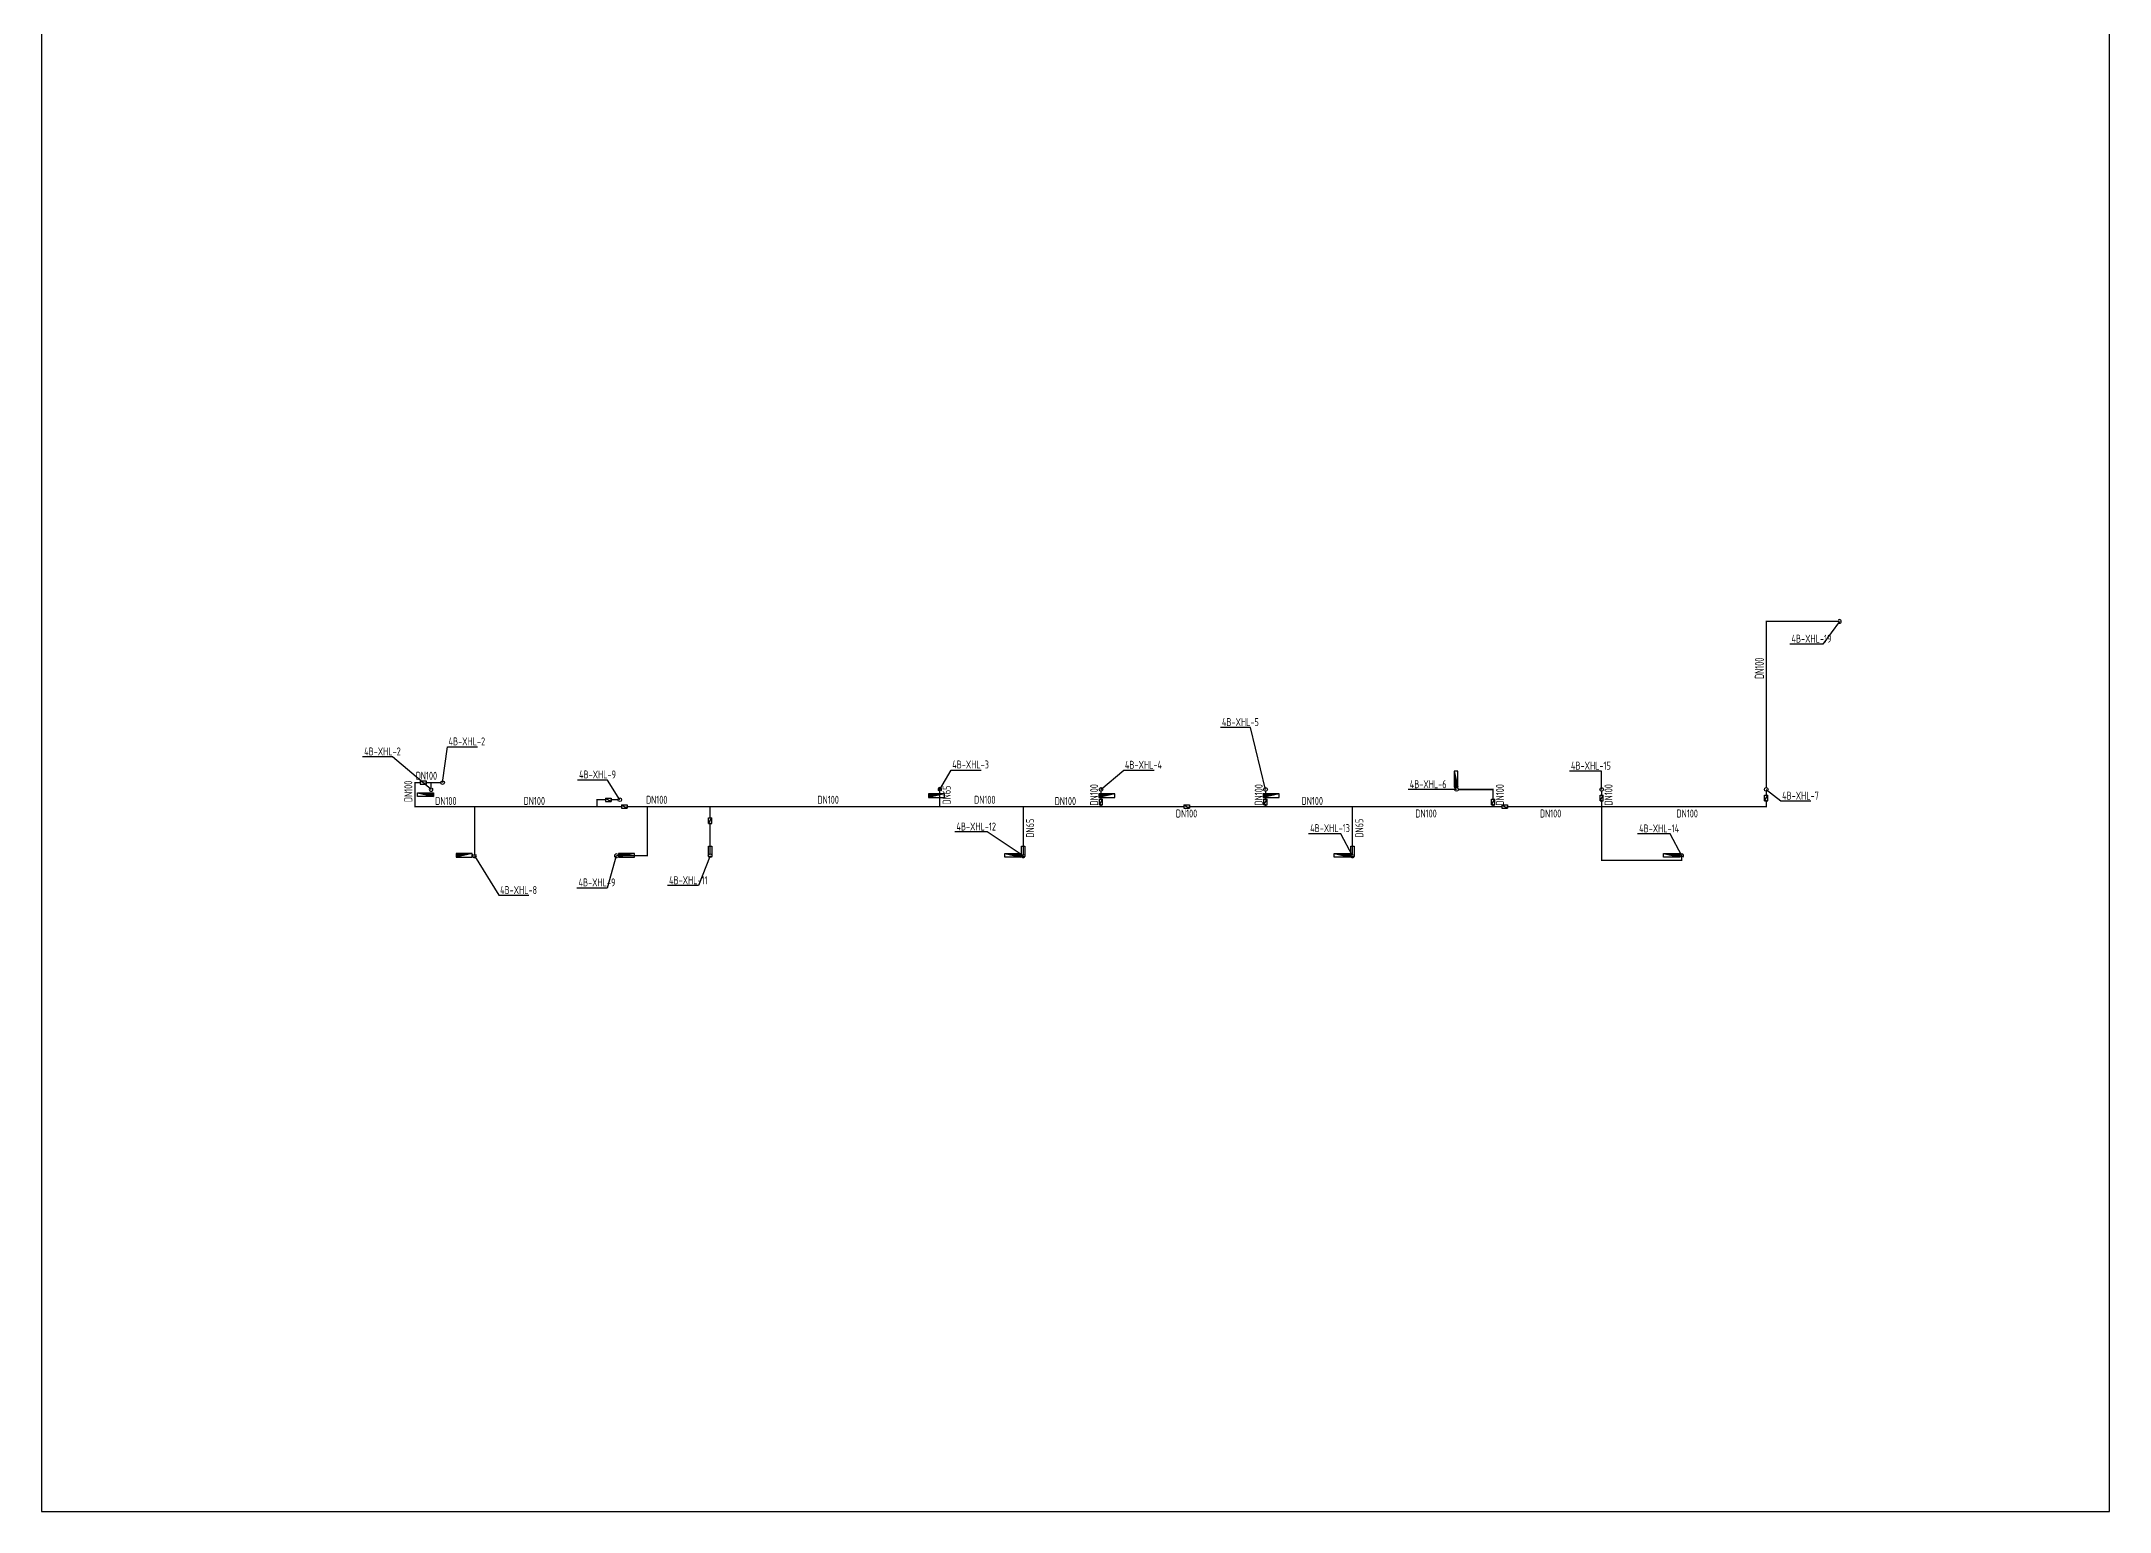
# Model space of a CAD drawing. Header units: millimetres. Extents: x -69218 to 1159344, y 1846 to 130422.
# Drawn here: x 68873 to 159343, y 1846 to 66134 of the extents above; entities that cross this region are included whole.
import ezdxf

# ---------------------------------------------------------------- set-up
doc = ezdxf.new("R2010")
doc.units = ezdxf.units.MM
doc.header["$LTSCALE"] = 1000
doc.layers.get('0').update_dxf_attribs({"linetype": 'CONTINUOUS'})
for name, color, linetype in [('DIM_消防', 3, 'CONTINUOUS'), ('EQUIP_消火栓', 7, 'CONTINUOUS'), ('PIPE-消防', 1, 'CONTINUOUS'), ('S-Xh_注释', 3, 'CONTINUOUS'), ('TEXT_消防', 7, 'CONTINUOUS'), ('VALVE_消防', 7, 'CONTINUOUS'), ('VPIPE-消防', 1, 'CONTINUOUS')]:
    doc.layers.add(name, color=color, linetype=linetype)
doc.styles.add('_TWT_PIPEDN', font='GBENOR', dxfattribs={"width": 0.7, "height": 3.5, "bigfont": 'GBCBIG'})
doc.styles.add('_TWT_SERIAL', font='GBENOR', dxfattribs={"width": 0.7, "height": 3.5, "bigfont": 'GBCBIG'})
doc.styles.get("Standard").update_dxf_attribs({"font": 'GBENOR', "bigfont": 'GBCBIG'})

# ---------------------------------------------------------------- blocks, each defined once
blk = doc.blocks.new('$TwtSys$00000434')
for p, q in [((-0.5, 0.5), (-0.5, -0.5)), ((-0.5, -0.5), (0.5, 0.5)), ((0.5, 0.5), (-0.5, 0.5)), ((0.5, -0.5), (0.5, 0.5)), ((-0.5, -0.5), (0.5, -0.5))]:
    blk.add_line(p, q)
blk.add_solid([(0.5, -0.5), (0.5, 0.5), (-0.5, -0.5)])
blk = doc.blocks.new('$VALVE$00000316')
for p, q in [((-125, 72), (125, -72)), ((-125, 72), (-125, -72)), ((-125, 72), (125, 72)), ((125, 72), (125, -72)), ((-125, -72), (125, -72))]:
    blk.add_line(p, q)
at = {"const_width": 21.1}
blk.add_lwpolyline([(-11, 0, 1), (11, 0, 1)], format="xyb", close=True, dxfattribs=at)
for p in [(-125, 0), (125, 0)]:
    blk.add_point(p)
at = {"color": 7, "flags": 9}
for tag in ['XSIZE', 'YSIZE']:
    blk.add_attdef(tag, (0, 0), '', height=0.5, dxfattribs=at)
blk = doc.blocks.new('$VALVE$00000539')
for p, q in [((-225, 75), (-225, -75)), ((-225, 75), (225, 75)), ((225, 75), (225, -75)), ((225, -75), (-225, -75))]:
    blk.add_line(p, q)

msp = doc.modelspace()

# ---------------------------------------------------------------- hatches: boundary and pattern name
at = {"layer": 'PIPE-消防'}
for points in [[(144323, 40772), (144293, 40772), (144293, 40802)], [(144323, 40772), (144323, 40802), (144293, 40802)], [(85223, 33722), (85193, 33722), (85193, 33752)], [(85223, 33722), (85223, 33752), (85193, 33752)], [(85223, 32672), (85193, 32672), (85193, 32642)], [(85223, 32672), (85223, 32642), (85193, 32642)], [(93173, 32972), (93173, 33002), (93143, 33002)], [(93173, 32972), (93143, 32972), (93143, 33002)], [(132373, 33422), (132403, 33422), (132403, 33452)], [(132373, 33422), (132373, 33452), (132403, 33452)], [(144323, 32672), (144353, 32672), (144353, 32642)], [(144323, 32672), (144323, 32642), (144353, 32642)], [(95373, 30522), (95403, 30522), (95403, 30492)], [(95373, 30522), (95373, 30492), (95403, 30492)], [(137123, 30322), (137093, 30322), (137093, 30292)], [(137123, 30322), (137123, 30292), (137093, 30292)], [(140623, 30322), (140623, 30292), (140653, 30292)], [(140623, 30322), (140653, 30322), (140653, 30292)]]:
    msp.add_hatch(color=256, dxfattribs=at).paths.add_polyline_path(points)

# ---------------------------------------------------------------- linework, layer by layer
at = {"layer": 'DIM_消防'}
for p, q in [((147523, 40772), (146801, 39772)), ((146801, 39772), (145357, 39772)), ((86423, 33722), (86633, 35293)), ((86633, 35293), (87950, 35293)), ((121757, 36126), (120444, 36126)), ((122423, 33422), (121757, 36126)), ((84239, 34854), (82922, 34854)), ((85923, 33422), (84239, 34854)), ((93643, 33834, -3000), (92323, 33834, -3000)), ((94173, 32972, -3000), (93643, 33834, -3000)), ((108173, 33422), (108664, 34273)), ((108664, 34273), (109978, 34273)), ((115223, 33422), (116221, 34271)), ((116221, 34271), (117546, 34271)), ((137123, 34222), (135711, 34222)), ((137123, 33422), (137123, 34222)), ((129973, 33422), (128658, 33422)), ((130773, 33422), (129973, 33422)), ((144323, 33422), (144965, 32923)), ((144965, 32923), (146271, 32923)), ((110245, 31573), (108829, 31573)), ((111823, 30522, 3000), (110245, 31573)), ((125716, 31488), (124303, 31488)), ((126223, 30522, 3000), (125716, 31488)), ((140116, 31488), (138692, 31488)), ((140623, 30522, 3000), (140116, 31488)), ((87823, 30522), (88885, 28795)), ((94023, 30522, -3000), (93619, 29114, -3000)), ((98123, 30522), (97623, 29222)), ((93619, 29114, -3000), (92299, 29114, -3000)), ((97623, 29222), (96259, 29222)), ((88885, 28795), (90191, 28795))]:
    msp.add_line(p, q, dxfattribs=at)
at = {"layer": 'PIPE-消防', "const_width": 60}
for points in [[(144323, 33502), (144323, 40772)], [(144323, 40772), (147523, 40772)], [(85223, 33722), (85223, 32672)], [(85449, 33722), (85223, 33722)], [(85923, 33722), (85698, 33722)], [(86343, 33722), (85923, 33722)], [(85923, 33422), (85923, 33722)], [(87823, 32672), (85223, 32672)], [(87823, 30522), (87823, 32672)], [(93173, 32672), (87823, 32672)], [(93549, 32972), (93173, 32972)], [(93173, 32972), (93173, 32672)], [(94249, 32672), (93173, 32672)], [(94093, 32972), (93798, 32972)], [(98123, 32672), (94498, 32672)], [(95373, 32672), (95373, 30522)], [(98123, 32189), (98123, 32672)], [(98123, 32672), (108173, 32672)], [(108173, 33422), (108173, 32672)], [(108173, 32672), (111823, 32672)], [(111823, 32672), (111823, 30522)], [(111823, 32672), (115223, 32672)], [(115223, 33342), (115223, 32997)], [(115223, 32747), (115223, 32672)], [(115223, 32672), (118849, 32672)], [(119098, 32672), (122423, 32672)], [(122423, 33342), (122423, 32997)], [(122423, 32747), (122423, 32672)], [(122423, 32672), (126223, 32672)], [(126223, 32672), (132373, 32672)], [(126223, 32672), (126223, 30522)], [(132373, 33422), (130853, 33422)], [(132373, 33422), (132373, 32997)], [(132373, 32747), (132373, 32672)], [(132373, 32672), (132760, 32672)], [(133010, 32672), (137123, 32672)], [(137123, 33342), (137123, 33172)], [(137123, 32922), (137123, 32672)], [(137123, 32672), (137123, 30322)], [(137123, 32672), (144323, 32672)], [(144323, 33342), (144323, 33172)], [(144323, 32922), (144323, 32672)], [(98123, 30602), (98123, 31939)], [(95373, 30522), (94023, 30522)], [(140623, 30322), (137123, 30322)], [(140623, 30322), (140623, 30522)]]:
    msp.add_lwpolyline(points, dxfattribs=at)
at = {"layer": 'S-Xh_注释'}
msp.add_lwpolyline([(68873, 1846), (159343, 1846), (159343, 129422), (68873, 129422)], close=True, dxfattribs=at)
at = {"layer": 'VPIPE-消防'}
for centre in [(86423, 33722), (115223, 33422), (122423, 33422), (130773, 33422), (137123, 33422), (144323, 33422), (94173, 32972), (98123, 30522)]:
    msp.add_circle(centre, 80, dxfattribs=at)
for centre, start, end in [((147523, 40772), 225, 135), ((85923, 33422), 135, 45), ((108173, 33422), 315, 225), ((87823, 30522), 135, 45), ((94023, 30522), 45, 315), ((111823, 30522), 135, 45), ((126223, 30522), 135, 45), ((140623, 30522), 315, 225)]:
    msp.add_arc(centre, 80, start, end, dxfattribs=at)

# ---------------------------------------------------------------- block references
at = {"layer": 'EQUIP_消火栓', "xscale": 700, "yscale": 160, "zscale": 700}
for p, rotation in [((130753, 33872), 270), ((108023, 33152), 180), ((115473, 33152), 180), ((122673, 33152), 180), ((87373, 30542), 180.0000000000002), ((94473, 30542), 180.0000000000002)]:
    msp.add_blockref('$TwtSys$00000434', p, dxfattribs=dict(at, rotation=rotation))
at = {"layer": 'EQUIP_消火栓', "xscale": 700, "yscale": -160, "zscale": 700}
for p in [(85673, 33202), (111373, 30542), (125773, 30542), (140173, 30542)]:
    msp.add_blockref('$TwtSys$00000434', p, dxfattribs=at)
at = {"layer": 'VALVE_消防', "xscale": -1, "yscale": -1}
for name, p, rotation in [('$VALVE$00000316', (85573, 33722), 180), ('$VALVE$00000316', (93673, 32972), 180), ('$VALVE$00000316', (94373, 32672), 180), ('$VALVE$00000316', (115223, 32872), 270), ('$VALVE$00000316', (122423, 32872), 270), ('$VALVE$00000316', (132373, 32872), 270), ('$VALVE$00000316', (137123, 33047), 270), ('$VALVE$00000316', (144323, 33047), 270), ('$VALVE$00000539', (111823, 30722), 270), ('$VALVE$00000539', (126223, 30722), 270)]:
    msp.add_blockref(name, p, dxfattribs=dict(at, rotation=rotation))
at = {"layer": 'VALVE_消防'}
for p in [(118973, 32672), (132885, 32672)]:
    msp.add_blockref('$VALVE$00000316', p, dxfattribs=at)
at = {"layer": 'VALVE_消防', "rotation": 90}
for name, p in [('$VALVE$00000316', (98123, 32064)), ('$VALVE$00000539', (98123, 30722))]:
    msp.add_blockref(name, p, dxfattribs=at)

# ---------------------------------------------------------------- texts
at = {"layer": 'DIM_消防', "color": 7, "style": '_TWT_SERIAL', "width": 0.7}
for s, p in [('4B-XHL-19', (145427, 39842)), ('4B-XHL-5', (120514, 36193)), ('4B-XHL-2', (86683, 35349)), ('4B-XHL-2', (82992, 34910)), ('4B-XHL-3', (108715, 34340)), ('4B-XHL-4', (116271, 34326)), ('4B-XHL-15', (135781, 34290)), ('4B-XHL-9', (92393, 33903, -3000)), ('4B-XHL-6', (128728, 33478)), ('4B-XHL-7', (145017, 32978)), ('4B-XHL-12', (108899, 31628)), ('4B-XHL-13', (124373, 31556)), ('4B-XHL-14', (138762, 31544)), ('4B-XHL-8', (88937, 28850)), ('4B-XHL-9', (92369, 29183, -3000)), ('4B-XHL-11', (96329, 29278))]:
    msp.add_text(s, height=350, dxfattribs=at).set_placement(p)
at = {"layer": 'TEXT_消防', "style": '_TWT_PIPEDN', "width": 0.7}
for s, height, p in [('DN100', 400, (144223, 38256)), ('DN100', 350, (85098, 32870)), ('DN65', 350, (108648, 32767)), ('DN100', 350, (115098, 32720)), ('DN100', 350, (122298, 32720)), ('DN100', 350, (132848, 32720)), ('DN100', 350, (137598, 32720)), ('DN65', 350, (112298, 31317)), ('DN65', 350, (126698, 31317))]:
    msp.add_text(s, height=height, rotation=90, dxfattribs=at).set_placement(p)
for p in [(85247, 33847), (86098, 32747), (89968, 32747), (95322, 32797), (102822, 32797), (109672, 32797), (113197, 32740), (123997, 32747), (118497, 32197), (128972, 32197), (134422, 32197), (140397, 32197)]:
    msp.add_text('DN100', height=350, dxfattribs=at).set_placement(p)

doc.saveas('drawing.dxf')
